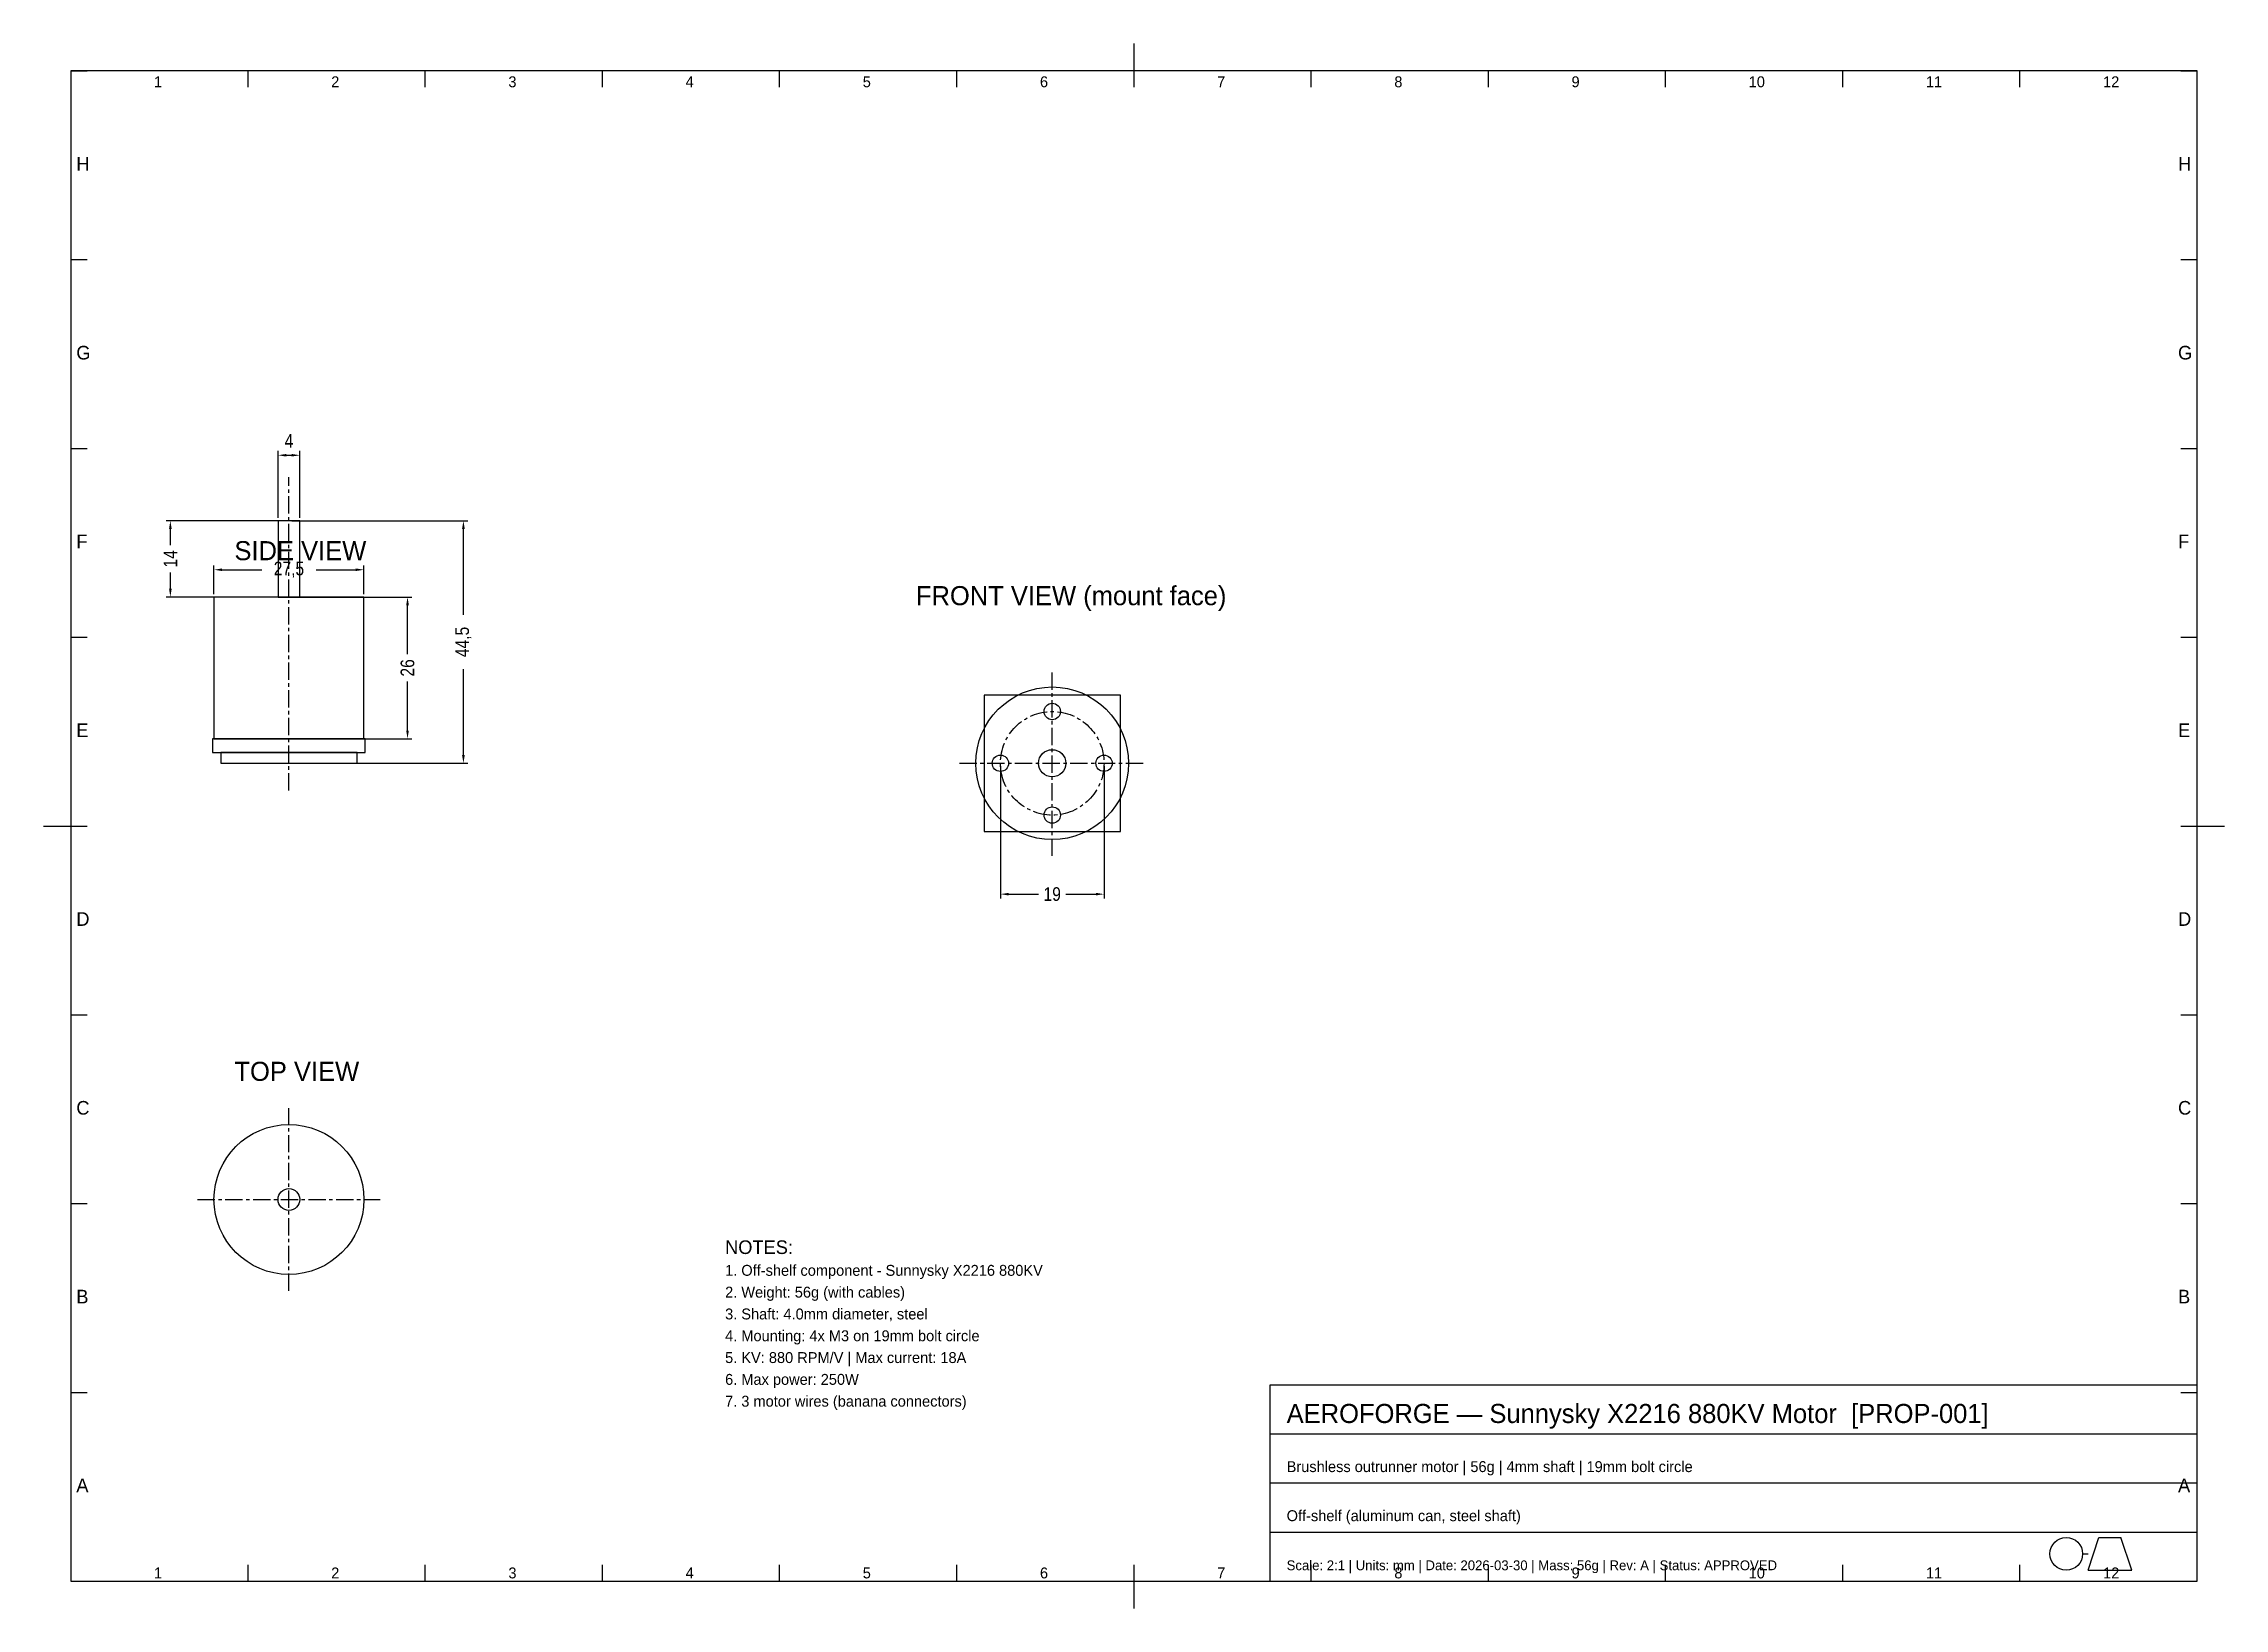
# Model space of a CAD drawing. Header units: metres. Extents: x 15 to 415, y 5 to 292.
import ezdxf

# ---------------------------------------------------------------- set-up
doc = ezdxf.new("R2010")
doc.units = ezdxf.units.M
doc.linetypes.add('CENTER', pattern=[5.08, 3.175, -0.635, 0.635, -0.635])
for name, color, linetype in [('BORDER', 7, 'Continuous'), ('CENTERLINE', 5, 'Continuous'), ('OUTLINE', 7, 'Continuous'), ('TEXT', 7, 'Continuous'), ('TITLEBLOCK', 7, 'Continuous')]:
    doc.layers.add(name, color=color, linetype=linetype)
doc.styles.add('OpenSansCondensed-Light', font='OpenSansCondensed-Light.ttf')
doc.dimstyles.new('AEROFORGE', dxfattribs={"dimtxt": 2.5, "dimasz": 1.5, "dimexe": 0.8, "dimexo": 0.5, "dimgap": 0.6, "dimtad": 1, "dimcen": 2.5, "dimazin": 3, "dimtfac": 1, "dimtmove": 0, "dimatfit": 3})

# ---------------------------------------------------------------- blocks, each defined once
blk = doc.blocks.new('_CLOSEDFILLED')
at = {"color": 0, "linetype": 'BYBLOCK'}
blk.add_solid([(-1, 0.16), (0, 0), (-1, -0.16)], dxfattribs=at)
blk = doc.blocks.new('*D1')
for p, q in [((60.5, 204.5), (92.8, 204.5)), ((92, 187.25), (92, 203)), ((92, 161.5), (92, 177.25)), ((60.5, 160), (92.8, 160))]:
    blk.add_line(p, q)
at = {"layer": 'Defpoints'}
for p in [(60, 204.5), (60, 160), (92, 160)]:
    blk.add_point(p, dxfattribs=at)
at = {"xscale": 1.5, "yscale": 1.5}
for p, rotation in [((92, 204.5), 90), ((92, 160), 270)]:
    blk.add_blockref('_CLOSEDFILLED', p, dxfattribs=dict(at, rotation=rotation))
at = {"insert": (92, 182.25), "char_height": 2.5, "attachment_point": 5, "rotation": 90, "style": 'OpenSansCondensed-Light'}
blk.add_mtext('44,5', dxfattribs=at)
blk = doc.blocks.new('*D2')
for p, q in [((60.5, 190.5), (82.55, 190.5)), ((81.75, 180), (81.75, 189)), ((81.75, 166), (81.75, 175)), ((60.5, 164.5), (82.55, 164.5))]:
    blk.add_line(p, q)
at = {"layer": 'Defpoints'}
for p in [(60, 190.5), (60, 164.5), (81.75, 164.5)]:
    blk.add_point(p, dxfattribs=at)
at = {"xscale": 1.5, "yscale": 1.5}
for p, rotation in [((81.75, 190.5), 90), ((81.75, 164.5), 270)]:
    blk.add_blockref('_CLOSEDFILLED', p, dxfattribs=dict(at, rotation=rotation))
at = {"insert": (81.75, 177.5), "char_height": 2.5, "attachment_point": 5, "rotation": 90, "style": 'OpenSansCondensed-Light'}
blk.add_mtext('26', dxfattribs=at)
blk = doc.blocks.new('*D3')
for p, q in [((46.25, 191), (46.25, 196.3)), ((73.75, 191), (73.75, 196.3)), ((47.75, 195.5), (55, 195.5)), ((65, 195.5), (72.25, 195.5))]:
    blk.add_line(p, q)
at = {"layer": 'Defpoints'}
for p in [(46.25, 195.5), (46.25, 190.5), (73.75, 190.5)]:
    blk.add_point(p, dxfattribs=at)
at = {"xscale": 1.5, "yscale": 1.5, "rotation": 180}
blk.add_blockref('_CLOSEDFILLED', (46.25, 195.5), dxfattribs=at)
at = {"xscale": 1.5, "yscale": 1.5}
blk.add_blockref('_CLOSEDFILLED', (73.75, 195.5), dxfattribs=at)
at = {"insert": (60, 195.5), "char_height": 2.5, "attachment_point": 5, "style": 'OpenSansCondensed-Light'}
blk.add_mtext('27,5', dxfattribs=at)
blk = doc.blocks.new('*D4')
for p, q in [((59.5, 204.5), (37.45, 204.5)), ((38.25, 200), (38.25, 203)), ((38.25, 192), (38.25, 195)), ((59.5, 190.5), (37.45, 190.5))]:
    blk.add_line(p, q)
at = {"layer": 'Defpoints'}
for p in [(60, 204.5), (38.25, 190.5), (60, 190.5)]:
    blk.add_point(p, dxfattribs=at)
at = {"xscale": 1.5, "yscale": 1.5}
for p, rotation in [((38.25, 204.5), 90), ((38.25, 190.5), 270)]:
    blk.add_blockref('_CLOSEDFILLED', p, dxfattribs=dict(at, rotation=rotation))
at = {"insert": (38.25, 197.5), "char_height": 2.5, "attachment_point": 5, "rotation": 90, "style": 'OpenSansCondensed-Light'}
blk.add_mtext('14', dxfattribs=at)
blk = doc.blocks.new('*D5')
for p, q in [((58, 205), (58, 217.3)), ((59.5, 216.5), (60.5, 216.5)), ((62, 205), (62, 217.3))]:
    blk.add_line(p, q)
at = {"layer": 'Defpoints'}
for p in [(58, 216.5), (58, 204.5), (62, 204.5)]:
    blk.add_point(p, dxfattribs=at)
at = {"xscale": 1.5, "yscale": 1.5, "rotation": 180}
blk.add_blockref('_CLOSEDFILLED', (58, 216.5), dxfattribs=at)
at = {"xscale": 1.5, "yscale": 1.5}
blk.add_blockref('_CLOSEDFILLED', (62, 216.5), dxfattribs=at)
at = {"insert": (60, 219.15), "char_height": 2.5, "attachment_point": 5, "style": 'OpenSansCondensed-Light'}
blk.add_mtext('4', dxfattribs=at)
blk = doc.blocks.new('*D6')
for p, q in [((190.5, 159.5), (190.5, 135.2)), ((209.5, 159.5), (209.5, 135.2)), ((192, 136), (197.5, 136)), ((202.5, 136), (208, 136))]:
    blk.add_line(p, q)
at = {"layer": 'Defpoints'}
for p in [(190.5, 160), (209.5, 160), (190.5, 136)]:
    blk.add_point(p, dxfattribs=at)
at = {"xscale": 1.5, "yscale": 1.5, "rotation": 180}
blk.add_blockref('_CLOSEDFILLED', (190.5, 136), dxfattribs=at)
at = {"xscale": 1.5, "yscale": 1.5}
blk.add_blockref('_CLOSEDFILLED', (209.5, 136), dxfattribs=at)
at = {"insert": (200, 136), "char_height": 2.5, "attachment_point": 5, "style": 'OpenSansCondensed-Light'}
blk.add_mtext('19', dxfattribs=at)

msp = doc.modelspace()

# ---------------------------------------------------------------- linework, layer by layer
at = {"layer": 'BORDER'}
for p, q in [((215, 287), (215, 292)), ((410, 287), (20, 287)), ((20, 287), (20, 10)), ((20, 287), (23, 287)), ((52.5, 284), (52.5, 287)), ((85, 284), (85, 287)), ((117.5, 284), (117.5, 287)), ((150, 284), (150, 287)), ((182.5, 284), (182.5, 287)), ((215, 284), (215, 287)), ((247.5, 284), (247.5, 287)), ((280, 284), (280, 287)), ((312.5, 284), (312.5, 287)), ((345, 284), (345, 287)), ((377.5, 284), (377.5, 287)), ((407, 287), (410, 287)), ((410, 10), (410, 287)), ((410, 284), (410, 287)), ((20, 252.375), (23, 252.375)), ((407, 252.375), (410, 252.375)), ((20, 217.75), (23, 217.75)), ((407, 217.75), (410, 217.75)), ((20, 183.125), (23, 183.125)), ((407, 183.125), (410, 183.125)), ((15, 148.5), (20, 148.5)), ((20, 148.5), (23, 148.5)), ((407, 148.5), (410, 148.5)), ((410, 148.5), (415, 148.5)), ((20, 113.875), (23, 113.875)), ((407, 113.875), (410, 113.875)), ((20, 79.25), (23, 79.25)), ((407, 79.25), (410, 79.25)), ((20, 44.625), (23, 44.625)), ((407, 44.625), (410, 44.625)), ((52.5, 10), (52.5, 13)), ((85, 10), (85, 13)), ((117.5, 10), (117.5, 13)), ((150, 10), (150, 13)), ((182.5, 10), (182.5, 13)), ((215, 10), (215, 13)), ((247.5, 10), (247.5, 13)), ((280, 10), (280, 13)), ((312.5, 10), (312.5, 13)), ((345, 10), (345, 13)), ((377.5, 10), (377.5, 13)), ((410, 10), (410, 13)), ((20, 10), (410, 10)), ((215, 5), (215, 10))]:
    msp.add_line(p, q, dxfattribs=at)
at = {"layer": 'CENTERLINE', "linetype": 'CENTER'}
for p, q in [((60, 155), (60, 212.5)), ((200, 143), (200, 177)), ((183, 160), (217, 160)), ((60, 63.25), (60, 96.75)), ((43.25, 80), (76.75, 80))]:
    msp.add_line(p, q, dxfattribs=at)
msp.add_circle((200, 160), 9.5, dxfattribs=at)
at = {"layer": 'OUTLINE'}
for p, q in [((62, 204.5), (58, 204.5)), ((58, 204.5), (58, 190.5)), ((62, 190.5), (62, 204.5)), ((73.75, 190.5), (46.25, 190.5)), ((46.25, 190.5), (46.25, 164.5)), ((58, 190.5), (62, 190.5)), ((73.75, 164.5), (73.75, 190.5)), ((212.5, 172.5), (187.5, 172.5)), ((187.5, 172.5), (187.5, 147.5)), ((212.5, 147.5), (212.5, 172.5)), ((74, 164.5), (46, 164.5)), ((46, 164.5), (46, 162)), ((46.25, 164.5), (73.75, 164.5)), ((74, 162), (74, 164.5)), ((46, 162), (74, 162)), ((72.5, 162), (47.5, 162)), ((47.5, 162), (47.5, 160)), ((47.5, 160), (72.5, 160)), ((72.5, 160), (72.5, 162)), ((187.5, 147.5), (212.5, 147.5))]:
    msp.add_line(p, q, dxfattribs=at)
for centre, radius in [((200, 160), 14), ((200, 169.5), 1.5), ((190.5, 160), 1.5), ((200, 160), 2.5), ((209.5, 160), 1.5), ((200, 150.5), 1.5), ((60, 80), 13.75), ((60, 80), 2)]:
    msp.add_circle(centre, radius, dxfattribs=at)
at = {"layer": 'TITLEBLOCK'}
for p, q in [((240, 46), (410, 46)), ((240, 10), (240, 46)), ((410, 10), (410, 46)), ((240, 37), (410, 37)), ((240, 28), (410, 28)), ((240, 19), (410, 19)), ((390, 12), (392, 18)), ((392, 18), (396, 18)), ((398, 12), (396, 18)), ((389, 15), (390, 15)), ((390, 12), (398, 12)), ((240, 10), (410, 10))]:
    msp.add_line(p, q, dxfattribs=at)
msp.add_circle((386, 15), 3, dxfattribs=at)

# ---------------------------------------------------------------- texts
at = {"layer": 'BORDER'}
for s, height, p in [('1', 2, (35.25, 284)), ('2', 2, (67.75, 284)), ('3', 2, (100.25, 284)), ('4', 2, (132.75, 284)), ('5', 2, (165.25, 284)), ('6', 2, (197.75, 284)), ('7', 2, (230.25, 284)), ('8', 2, (262.75, 284)), ('9', 2, (295.25, 284)), ('10', 2, (327.75, 284)), ('11', 2, (360.25, 284)), ('12', 2, (392.75, 284)), ('H', 2.5, (21, 268.6875)), ('H', 2.5, (406.5, 268.6875)), ('G', 2.5, (21, 234.0625)), ('G', 2.5, (406.5, 234.0625)), ('F', 2.5, (21, 199.4375)), ('F', 2.5, (406.5, 199.4375)), ('E', 2.5, (21, 164.8125)), ('E', 2.5, (406.5, 164.8125)), ('D', 2.5, (21, 130.1875)), ('D', 2.5, (406.5, 130.1875)), ('C', 2.5, (21, 95.5625)), ('C', 2.5, (406.5, 95.5625)), ('B', 2.5, (21, 60.9375)), ('B', 2.5, (406.5, 60.9375)), ('A', 2.5, (21, 26.3125)), ('A', 2.5, (406.5, 26.3125)), ('1', 2, (35.25, 10.5)), ('2', 2, (67.75, 10.5)), ('3', 2, (100.25, 10.5)), ('4', 2, (132.75, 10.5)), ('5', 2, (165.25, 10.5)), ('6', 2, (197.75, 10.5)), ('7', 2, (230.25, 10.5)), ('8', 2, (262.75, 10.5)), ('9', 2, (295.25, 10.5)), ('10', 2, (327.75, 10.5)), ('11', 2, (360.25, 10.5)), ('12', 2, (392.75, 10.5))]:
    msp.add_text(s, height=height, dxfattribs=at).set_placement(p)
at = {"layer": 'TEXT'}
for s, height, p in [('SIDE VIEW', 3.5, (50, 197.25)), ('FRONT VIEW (mount face)', 3.5, (175, 189)), ('TOP VIEW', 3.5, (50, 101.75)), ('NOTES:', 2.5, (140, 70)), ('1. Off-shelf component - Sunnysky X2216 880KV', 2, (140, 66)), ('2. Weight: 56g (with cables)', 2, (140, 62)), ('3. Shaft: 4.0mm diameter, steel', 2, (140, 58)), ('4. Mounting: 4x M3 on 19mm bolt circle', 2, (140, 54)), ('5. KV: 880 RPM/V | Max current: 18A', 2, (140, 50)), ('6. Max power: 250W', 2, (140, 46)), ('7. 3 motor wires (banana connectors)', 2, (140, 42))]:
    msp.add_text(s, height=height, dxfattribs=at).set_placement(p)
at = {"layer": 'TITLEBLOCK'}
for s, height, p in [('AEROFORGE — Sunnysky X2216 880KV Motor  [PROP-001]', 3.5, (243, 39)), ('Brushless outrunner motor | 56g | 4mm shaft | 19mm bolt circle', 2, (243, 30)), ('Off-shelf (aluminum can, steel shaft)', 2, (243, 21)), ('Scale: 2:1 | Units: mm | Date: 2026-03-30 | Mass: 56g | Rev: A | Status: APPROVED', 1.8, (243, 12))]:
    msp.add_text(s, height=height, dxfattribs=at).set_placement(p)

# ---------------------------------------------------------------- dimensions: what is measured, and where the dimension line sits
for base, p1, p2, picture, middle in [((58, 216.5), (58, 204.5), (62, 204.5), '*D5', (60, 219.15)), ((46.25, 195.5), (46.25, 190.5), (73.75, 190.5), '*D3', (60, 195.5)), ((190.5, 136), (190.5, 160), (209.5, 160), '*D6', (200, 136))]:
    dim = msp.add_linear_dim(base=base, p1=p1, p2=p2, dimstyle='AEROFORGE')
    dim.commit()
    dim.dimension.update_dxf_attribs({"geometry": picture, "text_midpoint": middle})
for base, p1, p2, picture, middle in [((38.25, 190.5), (60, 190.5), (60, 204.5), '*D4', (38.25, 197.5)), ((92, 160), (60, 160), (60, 204.5), '*D1', (92, 182.25)), ((81.75, 164.5), (60, 164.5), (60, 190.5), '*D2', (81.75, 177.5))]:
    dim = msp.add_linear_dim(base=base, p1=p1, p2=p2, angle=90, dimstyle='AEROFORGE')
    dim.commit()
    dim.dimension.update_dxf_attribs({"geometry": picture, "text_midpoint": middle})

doc.saveas('drawing.dxf')
